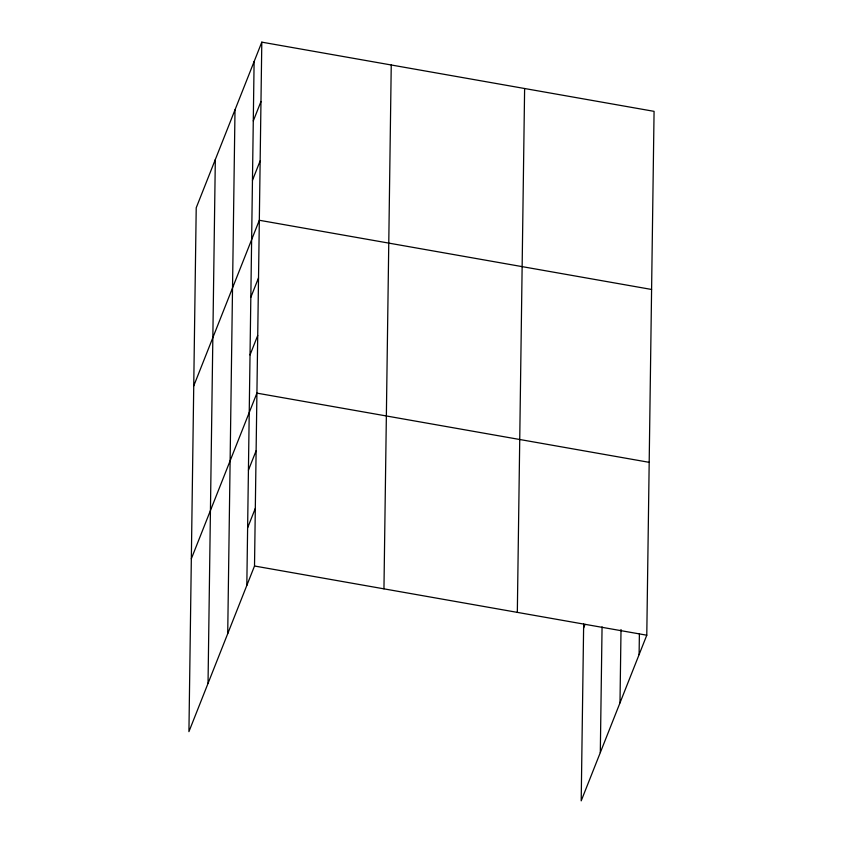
<?xml version="1.0" encoding="UTF-8"?>
<svg xmlns="http://www.w3.org/2000/svg" width="843" height="843" viewBox="0 0 843 843"><rect width="100%" height="100%" fill="white"/><g stroke="black" fill="none" stroke-linecap="round" stroke-linejoin="round"><path stroke-width="1.26" d="M208.031 683.399L215.323 159.527M227.715 633.673L235.007 109.811M246.82 585.421L254.112 61.56M261.804 42.15L196.219 207.789L188.927 731.65L254.512 566.011L261.804 42.15L654.073 111.35L646.781 635.211L581.196 800.85L583.662 624.041M383.955 588.846L391.247 64.985M517.328 612.376L524.62 88.515M600.311 752.588L602.06 626.865M619.995 702.872L621.017 629.531M639.099 654.621L639.394 633.662M253.29 120.928L260.972 101.518M252.468 180.297L260.15 160.897M193.742 385.904L259.317 220.265L651.597 289.465M250.835 297.294L258.516 277.884M250.034 354.914L257.716 335.514M191.329 558.772L256.915 393.133L649.184 462.333M248.432 470.173L256.114 450.763M247.631 527.792L255.313 508.392M583.609 627.972L585.042 624.357M254.512 566.011L646.781 635.211"/></g></svg>
